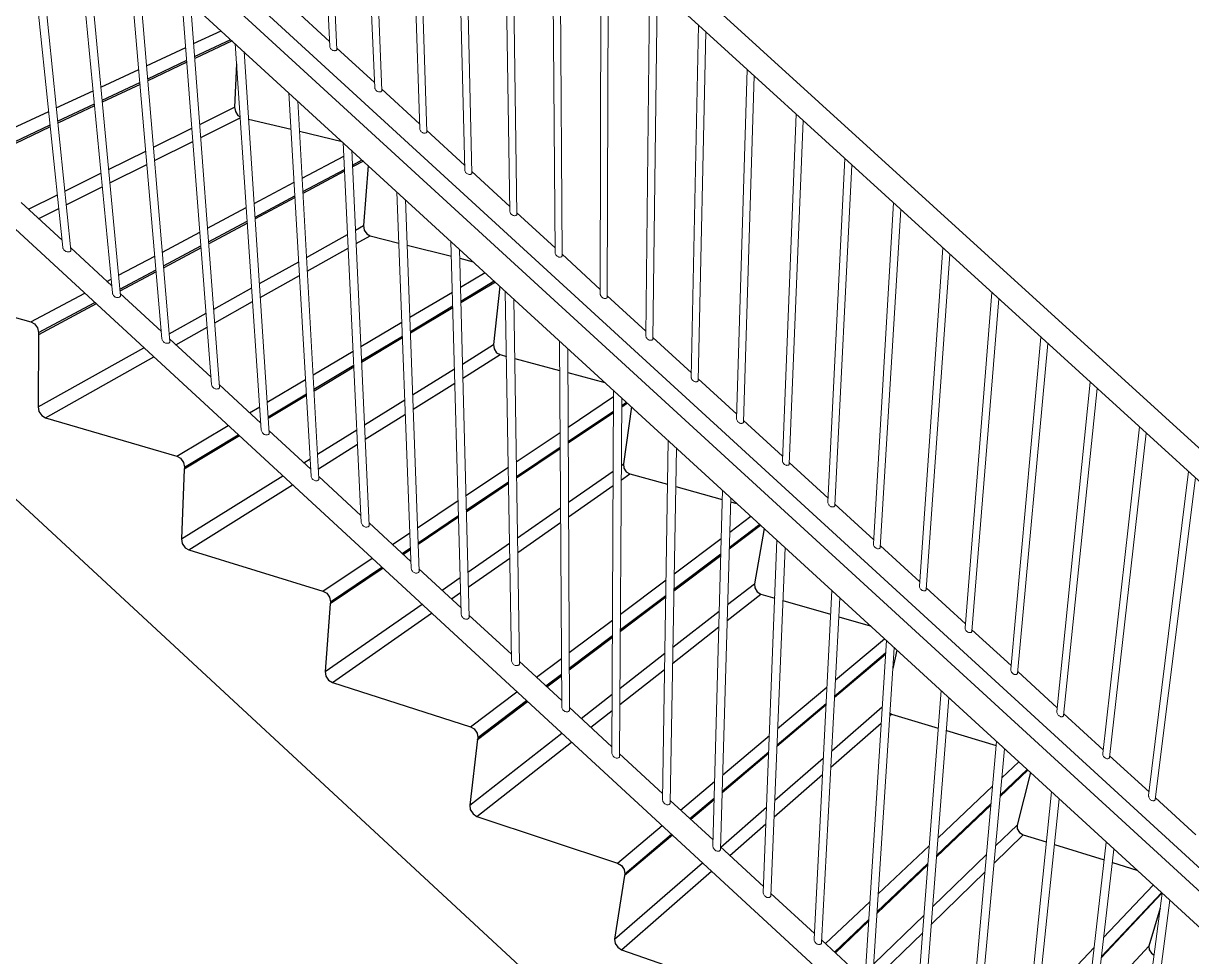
# Model space of a CAD drawing. Header units: millimetres. Extents: x 14140 to 38780, y -11415 to 1223.
# Drawn here: x 17777 to 21378, y -4795 to -1919 of the extents above; entities that cross this region are included whole.
import ezdxf

# ---------------------------------------------------------------- set-up
doc = ezdxf.new("R2010")
doc.units = ezdxf.units.MM
doc.header["$MEASUREMENT"] = 0
doc.layers.add('NewA-Ee_35_10-M_StairsInternal', color=7, linetype='Continuous')
doc.layers.add('NewA-Ss_25_15_60_05-M_BalustradeAndGuardingSystems', color=7, linetype='Continuous')

# ---------------------------------------------------------------- blocks, each defined once
blk = doc.blocks.new('Section Elem_2_1', base_point=(19526.4, -6082.6))
at = {"layer": 'NewA-Ee_35_10-M_StairsInternal', "linetype": 'Continuous'}
for p, q in [((18301.6, -1981), (18386.8, -1941.1)), ((18304.6, -2020.9), (18416.3, -1968.1)), ((18420.7, -1972.1), (18305.1, -2026.8)), ((18156.5, -2049), (18277, -1992.5)), ((18160, -2089.3), (18280.1, -2032.5)), ((18280.5, -2038.4), (18160.5, -2095.3)), ((18434, -2043.4), (18427.6, -2177)), ((18015.5, -2115), (18132.3, -2060.3)), ((18019.3, -2155.8), (18135.8, -2100.7)), ((18136.3, -2106.7), (18019.9, -2161.8)), ((17878.2, -2179.3), (17991.6, -2126.2)), ((17744.7, -2241.9), (17854.8, -2190.3)), ((17882.4, -2220.4), (17995.5, -2167)), ((17996.1, -2173.1), (17883.1, -2226.6)), ((18320.4, -2230.1), (18427.6, -2177)), ((18427.6, -2177), (18430.3, -2190.5)), ((18430.3, -2190.5), (18437.9, -2202.1)), ((17749.3, -2283.4), (17859.1, -2231.5)), ((18323.5, -2270.7), (18445.2, -2209.9)), ((18437.9, -2202.1), (18445, -2206.5)), ((18470.8, -2213.8), (18601.8, -2245)), ((17859.7, -2237.6), (17750, -2289.6)), ((18177.8, -2300.6), (18296.2, -2242.1)), ((18627.7, -2251.2), (18759.3, -2282.6)), ((18181.3, -2341.6), (18299.3, -2282.7)), ((18039.3, -2369.2), (18154.1, -2312.4)), ((18635.8, -2395.5), (18764.3, -2327.5)), ((18789.3, -2314.3), (18792.2, -2312.8)), ((18791.2, -2355.2), (18821.1, -2339.3)), ((18043.2, -2410.6), (18157.6, -2353.5)), ((18638.1, -2436.9), (18766.3, -2368.5)), ((18766.6, -2374.2), (18638.5, -2442.7)), ((18825.1, -2342.9), (18791.5, -2360.9)), ((18839.8, -2356.4), (18825.4, -2542.1)), ((17904.6, -2435.9), (18015.9, -2380.8)), ((18488, -2473.7), (18611.3, -2408.5)), ((17792.8, -2491.2), (17881.5, -2447.3)), ((17908.9, -2477.7), (18019.8, -2422.2)), ((18490.7, -2515.6), (18613.7, -2450)), ((18614, -2455.7), (18491.1, -2521.4)), ((17824.1, -2520), (17885.9, -2489.1)), ((18344.5, -2549.7), (18463.9, -2486.5)), ((18347.7, -2591.9), (18466.7, -2528.4)), ((18467.1, -2534.2), (18348.1, -2597.8)), ((18800.5, -2555.9), (18825.4, -2542.1)), ((18825.4, -2542.1), (18827.3, -2555.5)), ((18827.3, -2555.5), (18835, -2567.3)), ((18205.2, -2623.4), (18320.8, -2562.2)), ((18649.5, -2639.9), (18775.9, -2569.6)), ((18802.4, -2597.5), (18845.7, -2573.3)), ((18835, -2567.3), (18845.7, -2573.3)), ((18845.7, -2573.3), (18934.3, -2595.6)), ((18208.8, -2666), (18324.1, -2604.5)), ((18324.5, -2610.4), (18209.3, -2672)), ((18651.9, -2681.9), (18777.9, -2611.2)), ((18959.9, -2602), (19095.9, -2636.2)), ((18069.8, -2695), (18181.9, -2635.7)), ((18504.2, -2720.6), (18625.4, -2653.2)), ((19121.6, -2642.7), (19163.5, -2653.2)), ((18073.9, -2738), (18185.6, -2678.4)), ((18186.1, -2684.3), (18074.4, -2744)), ((18507, -2763.1), (18627.9, -2695.3)), ((19123.9, -2731.7), (19199.8, -2686.5)), ((17406.4, -2728.5), (17799.4, -2838)), ((18034.3, -2713.8), (18047, -2707.1)), ((18363.3, -2799), (18480.6, -2733.8)), ((19125, -2774.4), (19228.2, -2712.5)), ((19231.8, -2715.8), (19125.2, -2779.9)), ((19245.7, -2728.5), (19226, -2908.8)), ((17799.4, -2838), (17965.7, -2750.1)), ((18968, -2824.6), (19099, -2746.6)), ((17823.2, -2871.8), (17997.1, -2779)), ((18001.4, -2783), (17823.2, -2878.2)), ((18366.5, -2841.8), (18483.4, -2776.3)), ((18969.6, -2867.8), (19100.1, -2789.3)), ((19100.3, -2794.9), (18969.8, -2873.3)), ((20722.2, -6133.5), (17168.2, -2843.6)), ((17799.4, -2838), (17811, -2844.4)), ((17811, -2844.4), (17820, -2857.1)), ((18226.5, -2875), (18340, -2811.9)), ((18817.1, -2914.5), (18943.6, -2839.2)), ((17820, -2857.1), (17823.2, -2871.8)), ((17823.2, -2878.2), (17821.9, -3100)), ((17823.2, -2871.8), (17823.2, -2878.2)), ((18246.4, -2909.2), (18343.3, -2854.8)), ((18819.1, -2958.1), (18945.2, -2882.4)), ((18945.4, -2888), (18819.4, -2963.8)), ((19130.1, -2968.5), (19226, -2908.8)), ((19226, -2908.8), (19227.6, -2922)), ((17821.9, -3100), (18148.3, -2918.5)), ((17845.2, -3134), (18179.1, -2946.9)), ((18669.9, -3002.2), (18793.1, -2928.8)), ((19131.2, -3011.8), (19246, -2939.7)), ((19227.6, -2922), (19235.1, -2933.6)), ((19235.1, -2933.6), (19246, -2939.7)), ((19246, -2939.7), (19265.8, -2945)), ((19291.2, -2951.7), (19429.6, -2988.3)), ((18672.4, -3046.3), (18795.2, -2972.5)), ((18795.5, -2978.1), (18672.7, -3051.9)), ((18976.7, -3064), (19105.5, -2983.8)), ((18528.3, -3086.5), (18646.4, -3016.2)), ((19455.2, -2995), (19569.2, -3025.1)), ((18531.3, -3131), (18649, -3060.3)), ((18978.3, -3107.8), (19106.7, -3027.2)), ((18649.3, -3066), (18531.6, -3136.7)), ((18828.3, -3156.4), (18952.6, -3079)), ((19456, -3162.7), (19595.9, -3069)), ((19621.4, -3096), (19635.9, -3086.3)), ((19639.2, -3089.3), (19621.4, -3101.3)), ((17821.9, -3100), (17824.8, -3114.4)), ((17824.8, -3114.4), (17833.6, -3127.2)), ((17833.6, -3127.2), (17845.2, -3134)), ((18474, -3118.9), (18505.3, -3100.3)), ((18830.3, -3200.6), (18954.3, -3122.8)), ((19456.2, -3207.5), (19595.7, -3113.4)), ((19595.7, -3118.6), (19456.2, -3212.8)), ((19651.7, -3100.7), (19626.6, -3276.4)), ((17845.2, -3134), (18249.6, -3252.6)), ((18249.6, -3252.6), (18408.2, -3158.1)), ((18504.5, -3147.1), (18508.3, -3144.8)), ((18508.7, -3150.5), (18508.5, -3150.7)), ((18442.9, -3190.1), (18272.8, -3292.4)), ((18273.1, -3286.1), (18439, -3186.5)), ((18683.7, -3246.5), (18804.8, -3171.1)), ((19296.1, -3269.7), (19430.9, -3179.5)), ((18686.2, -3291.1), (18806.9, -3215.4)), ((19296.8, -3314.9), (19431.1, -3224.3)), ((19431.2, -3229.6), (19296.8, -3320.3)), ((18249.6, -3252.6), (18261.3, -3259.2)), ((18261.3, -3259.2), (18270.2, -3271.8)), ((18270.2, -3271.8), (18273.1, -3286.1)), ((18641.2, -3273), (18660.6, -3260.9)), ((19620.3, -3280.8), (19626.6, -3276.4)), ((19626.6, -3276.4), (19627.9, -3289.3)), ((18272.8, -3292.4), (18264.1, -3507.8)), ((18273.1, -3286.1), (18272.8, -3292.4)), ((19140.6, -3373.7), (19271.6, -3286)), ((19457.1, -3394.4), (19594.9, -3298.5)), ((19620, -3325.6), (19646.3, -3307.1)), ((19627.9, -3289.3), (19635.3, -3300.9)), ((19635.3, -3300.9), (19646.3, -3307.1)), ((19646.3, -3307.1), (19762.3, -3339.2)), ((18264.1, -3507.8), (18576.5, -3313.2)), ((18287.1, -3541.6), (18606.6, -3341)), ((19141.8, -3419.4), (19272.3, -3331.4)), ((19272.4, -3336.8), (19141.9, -3424.8)), ((19457.3, -3439.8), (19594.7, -3343.4)), ((19787.7, -3346.2), (19931.1, -3385.9)), ((18991.5, -3473.4), (19116.7, -3389.6)), ((19299.7, -3504), (19432.3, -3411.6)), ((19956.7, -3393), (19976.3, -3398.4)), ((18993.2, -3519.6), (19118, -3435.5)), ((19118.1, -3440.9), (18993.4, -3525.1)), ((19300.4, -3549.8), (19432.6, -3457)), ((19954, -3486.8), (20019.3, -3437.8)), ((18914.5, -3524.9), (18968.2, -3489)), ((19952.5, -3538.6), (20049.3, -3465.3)), ((19952.6, -3533.6), (20046.4, -3462.6)), ((20060.6, -3475.6), (20030.1, -3645.8)), ((18264.1, -3507.8), (18266.7, -3521.9)), ((18266.7, -3521.9), (18275.4, -3534.6)), ((19146.7, -3610.4), (19275.6, -3520.7)), ((19783, -3615), (19927.9, -3506.3)), ((18275.4, -3534.6), (18287.1, -3541.6)), ((18287.1, -3541.6), (18700, -3668.4)), ((18944.4, -3552.5), (18969.9, -3535.3)), ((18970.1, -3540.8), (18948, -3555.7)), ((19782.1, -3667.5), (19926.5, -3558.2)), ((19782.2, -3662.4), (19926.6, -3553.2)), ((18700, -3668.4), (18851.6, -3566.9)), ((18885.3, -3598), (18722.7, -3707.7)), ((18723.2, -3701.6), (18881.8, -3594.7)), ((19147.9, -3656.7), (19276.4, -3566.6)), ((19067.3, -3665.7), (19123.3, -3626.8)), ((19617.4, -3739.2), (19757.6, -3634)), ((18700, -3668.4), (18711.9, -3675.1)), ((19096.6, -3692.7), (19124.5, -3673.1)), ((19947.5, -3709.9), (20030.1, -3645.8)), ((20030.1, -3645.8), (20031.1, -3658.7)), ((20031.1, -3658.7), (20038.4, -3670.6)), ((20038.4, -3670.6), (20049.5, -3677.8)), ((18722.7, -3707.7), (18706.7, -3916.7)), ((18706.7, -3916.7), (19005.5, -3708.8)), ((18711.9, -3675.1), (18720.7, -3687.6)), ((18720.7, -3687.6), (18723.2, -3701.6)), ((18723.2, -3701.6), (18722.7, -3707.7)), ((19617.1, -3787.1), (19756.9, -3681.5)), ((19617.1, -3792.3), (19756.8, -3686.6)), ((19946.1, -3758.8), (20049.5, -3677.8)), ((20049.5, -3677.8), (20092.7, -3690.2)), ((20117.9, -3697.5), (20265, -3740)), ((18729.3, -3950.3), (19034.9, -3736)), ((19779, -3840.8), (19921.8, -3729.9)), ((19459.2, -3857.9), (19592.8, -3757.7)), ((19778.2, -3890.3), (19920.4, -3778.8)), ((20290.4, -3747.3), (20387.4, -3775.3)), ((19459.4, -3906.3), (19592.6, -3805.7)), ((19459.5, -3911.5), (19592.5, -3810.8)), ((20280.1, -3942.1), (20431, -3815.2)), ((20469.5, -3850.5), (20457.3, -3906.9)), ((19358.1, -3933.7), (19435.3, -3875.9)), ((19616, -3967.6), (19754.1, -3860.2)), ((20434.3, -3863.8), (20277.2, -3996.8)), ((20277.5, -3992), (20434.6, -3859.1)), ((18706.7, -3916.7), (18708.9, -3930.5)), ((19387.4, -3960.7), (19435.6, -3924.3)), ((19615.7, -4017.5), (19753.3, -3909.7)), ((18708.9, -3930.5), (18717.4, -3943.1)), ((18717.4, -3943.1), (18729.3, -3950.3)), ((18729.3, -3950.3), (19154.5, -4086.5)), ((19390.6, -3963.6), (19435.6, -3929.5)), ((19154.5, -4086.5), (19298.2, -3978.7)), ((19496, -4060.8), (19591.7, -3986.4)), ((20101.8, -4091.9), (20253.6, -3964.3)), ((19176.6, -4125.4), (19330.9, -4008.8)), ((19177.4, -4119.5), (19327.7, -4005.9)), ((20250.8, -4019.2), (20099.6, -4147.3)), ((20099.8, -4142.5), (20251.1, -4014.4)), ((20268.6, -4160.4), (20424, -4025.6)), ((19525.6, -4088.1), (19591.5, -4036.4)), ((20447.8, -4051.9), (20452.6, -4047.8)), ((20448.3, -4044.6), (20452.6, -4047.8)), ((20452.6, -4047.8), (20596.6, -4091)), ((19154.5, -4086.5), (19166.6, -4093.4)), ((19166.6, -4093.4), (19175.2, -4105.8)), ((20265.9, -4210.8), (20420.9, -4075.5)), ((20621.8, -4098.5), (20775.6, -4144.6)), ((19152.5, -4327.8), (19437, -4106.7)), ((19176.2, -4125.3), (19152.5, -4327.8)), ((19174.9, -4362.7), (19466.8, -4134.1)), ((19175.2, -4105.8), (19177.4, -4119.5)), ((19176.6, -4125.4), (19176.2, -4125.3)), ((19177.4, -4119.5), (19176.6, -4125.4)), ((19932.3, -4234.4), (20076.2, -4113.4)), ((20074, -4168.9), (19930.7, -4290.4)), ((19930.8, -4285.5), (20074.2, -4164.1)), ((20092.8, -4312.8), (20242.5, -4183.1)), ((20792.6, -4243.6), (20844.7, -4194.5)), ((20090.8, -4363.8), (20239.9, -4233.6)), ((20872.8, -4220.3), (20787.4, -4301.3)), ((20787.8, -4296.9), (20870.7, -4218.3)), ((20881.1, -4227.9), (20839.7, -4389.4)), ((19802.6, -4343.4), (19907.5, -4255.2)), ((20596.2, -4428.5), (20764.4, -4270.1)), ((19831.2, -4369.8), (19906.1, -4306.4)), ((19905.9, -4311.3), (19834, -4372.3)), ((19152.5, -4327.8), (19154.4, -4341.5)), ((19154.4, -4341.5), (19162.7, -4354.5)), ((19162.7, -4354.5), (19174.9, -4362.7)), ((19926.2, -4457.3), (20067.6, -4334.7)), ((20759.3, -4327.9), (20591.7, -4487)), ((20592, -4482.5), (20759.7, -4323.5)), ((19174.9, -4362.7), (19607.8, -4507.1)), ((19607.8, -4507.1), (19745.6, -4391.2)), ((19954.2, -4483.1), (20065.6, -4385.8)), ((20773.6, -4453.4), (20839.7, -4389.4)), ((20839.7, -4389.4), (20840.1, -4401.6)), ((19777.2, -4420.3), (19629.5, -4545.5)), ((19630.4, -4539.8), (19774.5, -4417.8)), ((20768.8, -4507.1), (20858.7, -4419.5)), ((20840.1, -4401.6), (20847.2, -4412.9)), ((20847.2, -4412.9), (20858.7, -4419.5)), ((20858.7, -4419.5), (20929.8, -4441.6)), ((20412.1, -4601.8), (20569.2, -4453.9)), ((20954.9, -4449.4), (21108.4, -4497.2)), ((20579.7, -4641), (20745.8, -4480.3)), ((19598.5, -4741.6), (19870.1, -4506)), ((19607.8, -4507.1), (19620.1, -4514.1)), ((19620.1, -4514.1), (19628.6, -4526.4)), ((19620.5, -4774.5), (19898.2, -4531.9)), ((19628.6, -4526.4), (19630.4, -4539.8)), ((20564.7, -4512.5), (20408.3, -4660.9)), ((20408.6, -4656.4), (20565.1, -4508)), ((20575.5, -4695.4), (20741, -4534.1)), ((21133.6, -4505), (21208.9, -4528.4)), ((19629.5, -4545.5), (19598.5, -4741.6)), ((19630.4, -4539.8), (19629.5, -4545.5)), ((21099.2, -4798.6), (21286.5, -4599.6)), ((21099.7, -4794.5), (21284.8, -4597.9)), ((21106.6, -4735.9), (21259.4, -4574.7)), ((20249.3, -4755), (20386.1, -4626.3)), ((20277.3, -4780.9), (20382.6, -4681)), ((20398.2, -4816.8), (20553.1, -4666.8)), ((21280.7, -4646.1), (21246, -4762.3)), ((20382.3, -4685.6), (20279.6, -4783)), ((19598.5, -4741.6), (19601.4, -4754.3)), ((20394.6, -4871.7), (20549, -4721.3)), ((19601.4, -4754.3), (19609.3, -4766.2)), ((19609.3, -4766.2), (19620.5, -4774.5)), ((19620.5, -4774.5), (20065.2, -4928.3)), ((20902.9, -4950.8), (21077.3, -4766.8)), ((21082.9, -4938.5), (21246, -4762.3)), ((21246, -4762.3), (21247.1, -4773.9)), ((21247.1, -4773.9), (21253.9, -4784.7)), ((21253.9, -4784.7), (21262.1, -4790.3))]:
    blk.add_line(p, q, dxfattribs=at)
blk = doc.blocks.new('Section Elem_8_1', base_point=(19526.4, -6082.6))
at = {"layer": 'NewA-Ss_25_15_60_05-M_BalustradeAndGuardingSystems', "color": 6, "linetype": 'Continuous', "lineweight": 13}
for p, q in [((18300.6, -405.4), (23285.3, -4943.8)), ((18269.8, -477.6), (23240.9, -5005.8)), ((17203.3, -747), (22734.3, -5815.2)), ((22685.3, -5882), (17163.7, -819.8)), ((18663.9, -836.6), (18721.1, -1990.2)), ((18687.9, -858.5), (18742.9, -1998.8)), ((18812.3, -971.8), (18859.7, -2117.1)), ((18836.1, -993.5), (18881.4, -2125.7)), ((18960.9, -1107.1), (18998.4, -2244.1)), ((18984.4, -1128.6), (19020.1, -2252.6)), ((19109.6, -1242.6), (19137.3, -2369.6)), ((19133, -1264), (19158.9, -2380.6)), ((17769.9, -1375.5), (17898.4, -2608.9)), ((17798.4, -1401.6), (17923.3, -2618)), ((19258.6, -1378.3), (19276.4, -2497)), ((19281.8, -1399.5), (19297.9, -2507.9)), ((17934.5, -1526.4), (18051, -2749.6)), ((19407.7, -1514.2), (19415.6, -2624.5)), ((19430.8, -1535.2), (19437.1, -2635.3)), ((17962.7, -1552.3), (18075.8, -2758.5)), ((19557.1, -1650.2), (19555, -2752.2)), ((18099.3, -1677.6), (18203.9, -2890.5)), ((19580, -1671.1), (19576.5, -2762.9)), ((18127.3, -1703.2), (18228.5, -2899.3)), ((19707.7, -1787.4), (19695.6, -2880.9)), ((18264.4, -1828.9), (18356.9, -3031.6)), ((18446, -1814.2), (22861.7, -5859)), ((19730.4, -1808.1), (19717, -2891.6)), ((18292.1, -1854.3), (18381.5, -3040.3)), ((18604.3, -1868), (18720.3, -1974.1)), ((19857.4, -1923.8), (19835.4, -3008.9)), ((19880, -1944.4), (19856.7, -3019.5)), ((18429.8, -1980.5), (18510.2, -3172.8)), ((18457.1, -2005.6), (18534.6, -3181.4)), ((18721.1, -1990.2), (18721.4, -1992)), ((18721.4, -1992), (18722.1, -1993.8)), ((18722.1, -1993.8), (18723.1, -1995.6)), ((18723.1, -1995.6), (18724.3, -1997.3)), ((18724.3, -1997.3), (18725.8, -1998.8)), ((18725.8, -1998.8), (18727.4, -2000.1)), ((18729.2, -2001.2), (18727.4, -2000.1)), ((18731.1, -2002.1), (18729.2, -2001.2)), ((18733, -2002.6), (18731.1, -2002.1)), ((18734.9, -2002.8), (18733, -2002.6)), ((18736.2, -2002.7), (18734.9, -2002.8)), ((18736.2, -2002.7), (18736.6, -2002.8)), ((18738.3, -2002.7), (18736.6, -2002.8)), ((18739.7, -2002.4), (18738.3, -2002.7)), ((18740.9, -2001.8), (18739.7, -2002.4)), ((18740.9, -2001.8), (18741.9, -2001.3)), ((18742.6, -2000.6), (18741.9, -2001.3)), ((18742.9, -1999.7), (18742.6, -2000.6)), ((18742.7, -1994.7), (18859, -2101.1)), ((18742.9, -1999.4), (18742.9, -1998.8)), ((18742.9, -1999.4), (18742.9, -1999.7)), ((20007.3, -2060.3), (19975.3, -3137)), ((20029.8, -2080.8), (19996.5, -3147.6)), ((18859.7, -2117.1), (18860, -2118.9)), ((18860, -2118.9), (18860.7, -2120.7)), ((18860.7, -2120.7), (18861.7, -2122.5)), ((18861.7, -2122.5), (18862.9, -2124.2)), ((18862.9, -2124.2), (18864.4, -2125.7)), ((18881.2, -2121.5), (18997.9, -2228.3)), ((18595.3, -2132.3), (18663.7, -3314.3)), ((18622.4, -2157.1), (18687.9, -3322.7)), ((18864.4, -2125.7), (18866.1, -2127.1)), ((18867.9, -2128.2), (18866.1, -2127.1)), ((18869.7, -2129), (18867.9, -2128.2)), ((18871.6, -2129.5), (18869.7, -2129)), ((18873.5, -2129.7), (18871.6, -2129.5)), ((18874.8, -2129.6), (18873.5, -2129.7)), ((18874.8, -2129.6), (18875.2, -2129.7)), ((18876.9, -2129.6), (18875.2, -2129.7)), ((18878.3, -2129.3), (18876.9, -2129.6)), ((18879.5, -2128.7), (18878.3, -2129.3)), ((18879.5, -2128.7), (18880.4, -2128.2)), ((18881.1, -2127.5), (18880.4, -2128.2)), ((18881.4, -2126.5), (18881.1, -2127.5)), ((18881.4, -2126.3), (18881.4, -2125.7)), ((18881.4, -2126.3), (18881.4, -2126.5)), ((20158.5, -2198), (20116.4, -3266.2)), ((20180.8, -2218.3), (20137.5, -3276.7)), ((18998.4, -2244.1), (18998.8, -2246)), ((18998.8, -2246), (18999.5, -2247.8)), ((18999.5, -2247.8), (19000.5, -2249.6)), ((19000.5, -2249.6), (19001.7, -2251.3)), ((19001.7, -2251.3), (19003.2, -2252.8)), ((19003.2, -2252.8), (19004.9, -2254.2)), ((19006.6, -2255.2), (19004.9, -2254.2)), ((19008.5, -2256.1), (19006.6, -2255.2)), ((19010.4, -2256.6), (19008.5, -2256.1)), ((19012.2, -2256.8), (19010.4, -2256.6)), ((19013.6, -2256.7), (19012.2, -2256.8)), ((19013.6, -2256.7), (19014, -2256.8)), ((19015.6, -2256.7), (19014, -2256.8)), ((19017, -2256.3), (19015.6, -2256.7)), ((19018.2, -2255.7), (19017, -2256.3)), ((19018.2, -2255.7), (19019.2, -2255.2)), ((19019.8, -2254.5), (19019.2, -2255.2)), ((19020.1, -2253.5), (19019.8, -2254.5)), ((19019.9, -2248.5), (19136.9, -2355.6)), ((19020.1, -2253.2), (19020.1, -2252.6)), ((19020.1, -2253.2), (19020.1, -2253.5)), ((17447, -2271.8), (21548.4, -6053.4)), ((18762.3, -2285.4), (18818.4, -3456.9)), ((18789.1, -2309.9), (18842.6, -3465.2)), ((20308.8, -2335), (20256.7, -3394.6)), ((19137.3, -2369.6), (19137.3, -2370)), ((19137.3, -2370), (19137.3, -2371.3)), ((19137.3, -2371.3), (19137.7, -2373.2)), ((19137.7, -2373.2), (19138.4, -2375)), ((19138.4, -2375), (19139.4, -2376.8)), ((19158.8, -2375.6), (19276.2, -2483.1)), ((20330.9, -2355.1), (20277.7, -3405.1)), ((19139.4, -2376.8), (19140.7, -2378.5)), ((19140.7, -2378.5), (19142.1, -2380.1)), ((19142.1, -2380.1), (19143.8, -2381.4)), ((19145.6, -2382.5), (19143.8, -2381.4)), ((19147.5, -2383.3), (19145.6, -2382.5)), ((19149.3, -2383.8), (19147.5, -2383.3)), ((19151.2, -2384), (19149.3, -2383.8)), ((19152.5, -2383.9), (19151.2, -2384)), ((19152.5, -2383.9), (19152.9, -2384)), ((19154.5, -2383.9), (19152.9, -2384)), ((19156, -2383.5), (19154.5, -2383.9)), ((19157.1, -2382.9), (19156, -2383.5)), ((19157.1, -2382.9), (19158, -2382.4)), ((19158.6, -2381.6), (19158, -2382.4)), ((19158.9, -2380.6), (19158.6, -2381.6)), ((18928.4, -2437.6), (18972.3, -3598.8)), ((17770.1, -2470.2), (17896, -2586.3)), ((18954.9, -2461.9), (18996.3, -3606.9)), ((20459.3, -2472.1), (20397.1, -3523.2)), ((19276.4, -2497), (19276.4, -2497.4)), ((19276.4, -2498.7), (19276.4, -2497.4)), ((19276.8, -2500.6), (19276.4, -2498.7)), ((19277.5, -2502.4), (19276.8, -2500.6)), ((19278.5, -2504.2), (19277.5, -2502.4)), ((19279.8, -2505.9), (19278.5, -2504.2)), ((19281.3, -2507.5), (19279.8, -2505.9)), ((19282.9, -2508.8), (19281.3, -2507.5)), ((19284.7, -2509.9), (19282.9, -2508.8)), ((19286.6, -2510.7), (19284.7, -2509.9)), ((19288.5, -2511.2), (19286.6, -2510.7)), ((19290.3, -2511.4), (19288.5, -2511.2)), ((19291.6, -2511.3), (19290.3, -2511.4)), ((19292, -2511.3), (19291.6, -2511.3)), ((19293.6, -2511.2), (19292, -2511.3)), ((19295, -2510.9), (19293.6, -2511.2)), ((19296.2, -2510.2), (19295, -2510.9)), ((19297.1, -2509.7), (19296.2, -2510.2)), ((19297.7, -2508.9), (19297.1, -2509.7)), ((19297.9, -2507.9), (19297.7, -2508.9)), ((19297.9, -2503), (19415.5, -2610.7)), ((20481.3, -2492.1), (20418.1, -3533.6)), ((19094.6, -2590.1), (19126.3, -3738.8)), ((17898.4, -2608.9), (17898.7, -2611)), ((17898.7, -2611), (17899.4, -2613)), ((17899.4, -2613), (17900.5, -2615)), ((17900.5, -2615), (17901.8, -2616.9)), ((17901.8, -2616.9), (17903.4, -2618.6)), ((17903.4, -2618.6), (17905.3, -2620.1)), ((17907.2, -2621.3), (17905.3, -2620.1)), ((17909.3, -2622.2), (17907.2, -2621.3)), ((17911.5, -2622.7), (17909.3, -2622.2)), ((17913.6, -2622.9), (17911.5, -2622.7)), ((17915.1, -2622.8), (17913.6, -2622.9)), ((17915.1, -2622.8), (17915.6, -2622.9)), ((17917.5, -2622.8), (17915.6, -2622.9)), ((17919.2, -2622.3), (17917.5, -2622.8)), ((17920.6, -2621.6), (17919.2, -2622.3)), ((17920.6, -2621.6), (17921.8, -2621)), ((17922.7, -2620.1), (17921.8, -2621)), ((17922.5, -2610.7), (18048.9, -2727.2)), ((17923.1, -2619), (17922.7, -2620.1)), ((17923.2, -2618.7), (17923.1, -2619)), ((17923.2, -2618.7), (17923.3, -2618)), ((19120.9, -2614.1), (19150.4, -3750)), ((19415.6, -2624.5), (19415.6, -2624.9)), ((19415.7, -2626.2), (19415.6, -2624.9)), ((19416.1, -2628.1), (19415.7, -2626.2)), ((19416.8, -2629.9), (19416.1, -2628.1)), ((20611.1, -2610.3), (20538.7, -3652.9)), ((19417.8, -2631.8), (19416.8, -2629.9)), ((19419.1, -2633.5), (19417.8, -2631.8)), ((19420.6, -2635), (19419.1, -2633.5)), ((19422.2, -2636.3), (19420.6, -2635)), ((19424, -2637.4), (19422.2, -2636.3)), ((19425.9, -2638.2), (19424, -2637.4)), ((19427.7, -2638.7), (19425.9, -2638.2)), ((19429.6, -2638.9), (19427.7, -2638.7)), ((19430.9, -2638.8), (19429.6, -2638.9)), ((19431.3, -2638.9), (19430.9, -2638.8)), ((19432.9, -2638.8), (19431.3, -2638.9)), ((19434.3, -2638.4), (19432.9, -2638.8)), ((19435.4, -2637.7), (19434.3, -2638.4)), ((19436.3, -2637.1), (19435.4, -2637.7)), ((19436.9, -2636.3), (19436.3, -2637.1)), ((19437.1, -2635.3), (19436.9, -2636.3)), ((19437.1, -2630.4), (19555.1, -2738.5)), ((20632.9, -2630.2), (20559.6, -3663.2)), ((18051, -2749.6), (18051.4, -2751.7)), ((18051.4, -2751.7), (18052.1, -2753.7)), ((18052.1, -2753.7), (18053.1, -2755.7)), ((18053.1, -2755.7), (18054.5, -2757.6)), ((18054.5, -2757.6), (18056.1, -2759.3)), ((18056.1, -2759.3), (18057.9, -2760.8)), ((18059.9, -2762), (18057.9, -2760.8)), ((18062, -2762.9), (18059.9, -2762)), ((18064.2, -2763.5), (18062, -2762.9)), ((18066.2, -2763.7), (18064.2, -2763.5)), ((18067.8, -2763.5), (18066.2, -2763.7)), ((18067.8, -2763.5), (18068.3, -2763.6)), ((18070.1, -2763.4), (18068.3, -2763.6)), ((18071.8, -2763), (18070.1, -2763.4)), ((18073.2, -2762.2), (18071.8, -2763)), ((18073.2, -2762.2), (18074.4, -2761.6)), ((18075.2, -2760.7), (18074.4, -2761.6)), ((18075.1, -2751.3), (18202, -2868.2)), ((18075.7, -2759.6), (18075.2, -2760.7)), ((18075.7, -2759.3), (18075.8, -2758.5)), ((18075.7, -2759.3), (18075.7, -2759.6)), ((19262.3, -2743.8), (19281.7, -3882)), ((19288.3, -2767.6), (19305.7, -3893.2)), ((19555, -2752.2), (19555.1, -2752.5)), ((19555.1, -2753.9), (19555.1, -2752.5)), ((19555.5, -2755.8), (19555.1, -2753.9)), ((19556.2, -2757.6), (19555.5, -2755.8)), ((19557.3, -2759.4), (19556.2, -2757.6)), ((19558.5, -2761.2), (19557.3, -2759.4)), ((19560, -2762.7), (19558.5, -2761.2)), ((19561.7, -2764), (19560, -2762.7)), ((19563.5, -2765.1), (19561.7, -2764)), ((19565.3, -2765.9), (19563.5, -2765.1)), ((19567.2, -2766.4), (19565.3, -2765.9)), ((19569, -2766.6), (19567.2, -2766.4)), ((19570.3, -2766.5), (19569, -2766.6)), ((19570.7, -2766.5), (19570.3, -2766.5)), ((19572.3, -2766.4), (19570.7, -2766.5)), ((19573.7, -2766), (19572.3, -2766.4)), ((19574.8, -2765.3), (19573.7, -2766)), ((19575.7, -2764.8), (19574.8, -2765.3)), ((19576.2, -2764), (19575.7, -2764.8)), ((19576.5, -2762.9), (19576.2, -2764)), ((19576.5, -2758.1), (19695.8, -2867.3)), ((20762, -2747.8), (20679.5, -3781.8)), ((20783.6, -2767.5), (20700.4, -3792)), ((19695.6, -2880.9), (19695.6, -2881.3)), ((18203.9, -2890.5), (18204.2, -2892.6)), ((18204.2, -2892.6), (18205, -2894.6)), ((18205, -2894.6), (18206, -2896.7)), ((18206, -2896.7), (18207.4, -2898.5)), ((18207.4, -2898.5), (18209, -2900.2)), ((18209, -2900.2), (18210.8, -2901.7)), ((18212.8, -2902.9), (18210.8, -2901.7)), ((18214.9, -2903.8), (18212.8, -2902.9)), ((18217, -2904.4), (18214.9, -2903.8)), ((18219.1, -2904.6), (18217, -2904.4)), ((18220.6, -2904.4), (18219.1, -2904.6)), ((18220.6, -2904.4), (18221.1, -2904.5)), ((18223, -2904.3), (18221.1, -2904.5)), ((18224.7, -2903.8), (18223, -2904.3)), ((18226.1, -2903.1), (18224.7, -2903.8)), ((18226.1, -2903.1), (18227.2, -2902.4)), ((18228, -2901.5), (18227.2, -2902.4)), ((18227.9, -2892.1), (18355.2, -3009.5)), ((18228.4, -2900.4), (18228, -2901.5)), ((18228.4, -2900.1), (18228.5, -2899.3)), ((18228.4, -2900.1), (18228.4, -2900.4)), ((19429.1, -2896.7), (19436.2, -4024.4)), ((19695.7, -2882.6), (19695.6, -2881.3)), ((19696.1, -2884.5), (19695.7, -2882.6)), ((19696.9, -2886.4), (19696.1, -2884.5)), ((19697.9, -2888.2), (19696.9, -2886.4)), ((19699.2, -2889.9), (19697.9, -2888.2)), ((19700.6, -2891.5), (19699.2, -2889.9)), ((19702.3, -2892.8), (19700.6, -2891.5)), ((19704.1, -2893.9), (19702.3, -2892.8)), ((19705.9, -2894.7), (19704.1, -2893.9)), ((19707.8, -2895.2), (19705.9, -2894.7)), ((19709.6, -2895.4), (19707.8, -2895.2)), ((19710.9, -2895.3), (19709.6, -2895.4)), ((19711.3, -2895.3), (19710.9, -2895.3)), ((19712.9, -2895.2), (19711.3, -2895.3)), ((19714.3, -2894.7), (19712.9, -2895.2)), ((19715.4, -2894), (19714.3, -2894.7)), ((19716.2, -2893.5), (19715.4, -2894)), ((19716.8, -2892.6), (19716.2, -2893.5)), ((19717, -2891.6), (19716.8, -2892.6)), ((19717, -2886.8), (19835.7, -2995.4)), ((20913.1, -2885.4), (20820.6, -3909.4)), ((20934.6, -2905), (20841.2, -3922.2)), ((19454.8, -2920.3), (19460.1, -4035.5)), ((19835.4, -3008.9), (19835.4, -3009.2)), ((19835.5, -3010.6), (19835.4, -3009.2)), ((19835.9, -3012.5), (19835.5, -3010.6)), ((19836.7, -3014.4), (19835.9, -3012.5)), ((19837.7, -3016.2), (19836.7, -3014.4)), ((19839, -3017.9), (19837.7, -3016.2)), ((19840.4, -3019.5), (19839, -3017.9)), ((19842.1, -3020.8), (19840.4, -3019.5)), ((19843.9, -3021.9), (19842.1, -3020.8)), ((19845.7, -3022.7), (19843.9, -3021.9)), ((19847.6, -3023.2), (19845.7, -3022.7)), ((19849.4, -3023.4), (19847.6, -3023.2)), ((19850.7, -3023.3), (19849.4, -3023.4)), ((19851.1, -3023.3), (19850.7, -3023.3)), ((19852.7, -3023.1), (19851.1, -3023.3)), ((19854, -3022.7), (19852.7, -3023.1)), ((19855.1, -3022), (19854, -3022.7)), ((19855.9, -3021.4), (19855.1, -3022)), ((19856.5, -3020.5), (19855.9, -3021.4)), ((19856.7, -3019.5), (19856.5, -3020.5)), ((19856.8, -3014.7), (19975.7, -3123.6)), ((21065.4, -3024.2), (20962.7, -4039.6)), ((18357.3, -3033.7), (18356.9, -3031.6)), ((18358, -3035.7), (18357.3, -3033.7)), ((18359.1, -3037.8), (18358, -3035.7)), ((18360.5, -3039.6), (18359.1, -3037.8)), ((18362.1, -3041.4), (18360.5, -3039.6)), ((18363.9, -3042.8), (18362.1, -3041.4)), ((18365.9, -3044), (18363.9, -3042.8)), ((18368, -3044.9), (18365.9, -3044)), ((18370.1, -3045.5), (18368, -3044.9)), ((18372.2, -3045.6), (18370.1, -3045.5)), ((18373.7, -3045.5), (18372.2, -3045.6)), ((18374.2, -3045.5), (18373.7, -3045.5)), ((18376, -3045.4), (18374.2, -3045.5)), ((18377.7, -3044.9), (18376, -3045.4)), ((18379.1, -3044.1), (18377.7, -3044.9)), ((18380.2, -3043.4), (18379.1, -3044.1)), ((18381, -3042.5), (18380.2, -3043.4)), ((18380.9, -3033.2), (18508.7, -3150.9)), ((18381.4, -3041.3), (18381, -3042.5)), ((18381.5, -3040.3), (18381.4, -3041)), ((18381.4, -3041), (18381.4, -3041.3)), ((19596, -3049.7), (19590.9, -4167)), ((21086.8, -3043.7), (20983.2, -4052.3)), ((19621.6, -3073.2), (19614.7, -4178)), ((19975.3, -3137), (19975.3, -3137.4)), ((19975.4, -3138.8), (19975.3, -3137.4)), ((19975.9, -3140.7), (19975.4, -3138.8)), ((19976.6, -3142.5), (19975.9, -3140.7)), ((19977.6, -3144.4), (19976.6, -3142.5)), ((19978.9, -3146.1), (19977.6, -3144.4)), ((19980.4, -3147.7), (19978.9, -3146.1)), ((19982.1, -3149), (19980.4, -3147.7)), ((19983.9, -3150.1), (19982.1, -3149)), ((19985.7, -3150.9), (19983.9, -3150.1)), ((19987.6, -3151.4), (19985.7, -3150.9)), ((19989.4, -3151.5), (19987.6, -3151.4)), ((19990.7, -3151.4), (19989.4, -3151.5)), ((19991.1, -3151.4), (19990.7, -3151.4)), ((19992.6, -3151.3), (19991.1, -3151.4)), ((19993.9, -3150.8), (19992.6, -3151.3)), ((19995, -3150.1), (19993.9, -3150.8)), ((19995.8, -3149.5), (19995, -3150.1)), ((19996.3, -3148.6), (19995.8, -3149.5)), ((19996.5, -3147.6), (19996.3, -3148.6)), ((19996.7, -3142.8), (20116.9, -3252.9)), ((21216.9, -3162.1), (21104, -4168.9)), ((18510.6, -3174.9), (18510.2, -3172.8)), ((18511.3, -3177), (18510.6, -3174.9)), ((18512.4, -3179), (18511.3, -3177)), ((18513.8, -3180.9), (18512.4, -3179)), ((18515.4, -3182.6), (18513.8, -3180.9)), ((18517.2, -3184.1), (18515.4, -3182.6)), ((18519.2, -3185.3), (18517.2, -3184.1)), ((18521.3, -3186.2), (18519.2, -3185.3)), ((18523.4, -3186.7), (18521.3, -3186.2)), ((18525.5, -3186.9), (18523.4, -3186.7)), ((18527, -3186.8), (18525.5, -3186.9)), ((18527.5, -3186.8), (18527, -3186.8)), ((18529.3, -3186.6), (18527.5, -3186.8)), ((18530.9, -3186.1), (18529.3, -3186.6)), ((18532.3, -3185.3), (18530.9, -3186.1)), ((18533.4, -3184.6), (18532.3, -3185.3)), ((18534.2, -3183.7), (18533.4, -3184.6)), ((18534.1, -3174.4), (18662.4, -3292.6)), ((18534.5, -3182.5), (18534.2, -3183.7)), ((18534.6, -3182.2), (18534.5, -3182.5)), ((18534.6, -3181.4), (18534.6, -3182.2)), ((19764.5, -3204.1), (19746.9, -4310.7)), ((21238.2, -3181.5), (21124.5, -4181.6)), ((19789.8, -3227.4), (19770.6, -4321.7)), ((20116.4, -3266.2), (20116.4, -3266.6)), ((20116.5, -3268), (20116.4, -3266.6)), ((20117, -3269.9), (20116.5, -3268)), ((20117.7, -3271.8), (20117, -3269.9)), ((20118.8, -3273.6), (20117.7, -3271.8)), ((20120.1, -3275.3), (20118.8, -3273.6)), ((20121.6, -3276.9), (20120.1, -3275.3)), ((20123.2, -3278.2), (20121.6, -3276.9)), ((20137.5, -3276.7), (20137.4, -3277.8)), ((20137.7, -3272), (20257.3, -3381.5)), ((20125, -3279.3), (20123.2, -3278.2)), ((20126.9, -3280.1), (20125, -3279.3)), ((20128.7, -3280.6), (20126.9, -3280.1)), ((20130.5, -3280.8), (20128.7, -3280.6)), ((20131.8, -3280.6), (20130.5, -3280.8)), ((20132.2, -3280.7), (20131.8, -3280.6)), ((20133.7, -3280.5), (20132.2, -3280.7)), ((20135, -3280), (20133.7, -3280.5)), ((20136.1, -3279.3), (20135, -3280)), ((20136.9, -3278.6), (20136.1, -3279.3)), ((20137.4, -3277.8), (20136.9, -3278.6)), ((21368.6, -3300.3), (21245.4, -4298.5)), ((18664.1, -3316.4), (18663.7, -3314.3)), ((18664.8, -3318.5), (18664.1, -3316.4)), ((18665.9, -3320.5), (18664.8, -3318.5)), ((18667.3, -3322.4), (18665.9, -3320.5)), ((18668.9, -3324.1), (18667.3, -3322.4)), ((18670.7, -3325.6), (18668.9, -3324.1)), ((18672.7, -3326.8), (18670.7, -3325.6)), ((18674.8, -3327.7), (18672.7, -3326.8)), ((18676.9, -3328.2), (18674.8, -3327.7)), ((18679, -3328.4), (18676.9, -3328.2)), ((18680.5, -3328.2), (18679, -3328.4)), ((18680.9, -3328.3), (18680.5, -3328.2)), ((18682.8, -3328.1), (18680.9, -3328.3)), ((18684.4, -3327.5), (18682.8, -3328.1)), ((18685.7, -3326.7), (18684.4, -3327.5)), ((18686.8, -3326), (18685.7, -3326.7)), ((18687.5, -3325), (18686.8, -3326)), ((18687.5, -3315.7), (18817.4, -3435.4)), ((18687.9, -3323.8), (18687.5, -3325)), ((18687.9, -3322.7), (18687.9, -3323.5)), ((18687.9, -3323.5), (18687.9, -3323.8)), ((21389.8, -3319.6), (21265.9, -4311.1)), ((19931.9, -3357.7), (19902, -4453.7)), ((19957, -3380.7), (19925.6, -4464.5)), ((20256.7, -3394.6), (20256.7, -3395)), ((20256.8, -3396.4), (20256.7, -3395)), ((20257.3, -3398.3), (20256.8, -3396.4)), ((20258, -3400.2), (20257.3, -3398.3)), ((20259.1, -3402.1), (20258, -3400.2)), ((20260.4, -3403.8), (20259.1, -3402.1)), ((20261.9, -3405.4), (20260.4, -3403.8)), ((20263.5, -3406.7), (20261.9, -3405.4)), ((20265.3, -3407.8), (20263.5, -3406.7)), ((20267.2, -3408.6), (20265.3, -3407.8)), ((20269, -3409.1), (20267.2, -3408.6)), ((20270.8, -3409.2), (20269, -3409.1)), ((20272.1, -3409.1), (20270.8, -3409.2)), ((20272.5, -3409.1), (20272.1, -3409.1)), ((20274, -3408.9), (20272.5, -3409.1)), ((20275.3, -3408.4), (20274, -3408.9)), ((20276.4, -3407.7), (20275.3, -3408.4)), ((20277.1, -3407), (20276.4, -3407.7)), ((20277.6, -3406.2), (20277.1, -3407)), ((20277.7, -3405.1), (20277.6, -3406.2)), ((20278, -3400.4), (20397.9, -3510.2)), ((18818.8, -3459), (18818.4, -3456.9)), ((18819.6, -3461.2), (18818.8, -3459)), ((18820.7, -3463.2), (18819.6, -3461.2)), ((18822.1, -3465.1), (18820.7, -3463.2)), ((18823.7, -3466.8), (18822.1, -3465.1)), ((18825.5, -3468.3), (18823.7, -3466.8)), ((18827.5, -3469.5), (18825.5, -3468.3)), ((18829.6, -3470.4), (18827.5, -3469.5)), ((18831.7, -3470.9), (18829.6, -3470.4)), ((18833.8, -3471), (18831.7, -3470.9)), ((18835.2, -3470.9), (18833.8, -3471)), ((18835.7, -3470.9), (18835.2, -3470.9)), ((18837.5, -3470.7), (18835.7, -3470.9)), ((18839.1, -3470.2), (18837.5, -3470.7)), ((18840.5, -3469.3), (18839.1, -3470.2)), ((18841.5, -3468.6), (18840.5, -3469.3)), ((18842.2, -3467.6), (18841.5, -3468.6)), ((18842.6, -3466.4), (18842.2, -3467.6)), ((18842.3, -3458.3), (18971.5, -3577.4)), ((18842.6, -3465.2), (18842.6, -3466.1)), ((18842.6, -3466.1), (18842.6, -3466.4)), ((20099.6, -3511.4), (20057.4, -4596.9)), ((20397.1, -3523.2), (20397.2, -3523.6)), ((20397.3, -3525), (20397.2, -3523.6)), ((20397.7, -3527), (20397.3, -3525)), ((20398.5, -3528.9), (20397.7, -3527)), ((20399.5, -3530.7), (20398.5, -3528.9)), ((20418.4, -3528.9), (20539.6, -3640)), ((20124.5, -3534.2), (20080.8, -4607.6)), ((20400.8, -3532.5), (20399.5, -3530.7)), ((20402.3, -3534), (20400.8, -3532.5)), ((20404, -3535.4), (20402.3, -3534)), ((20405.8, -3536.4), (20404, -3535.4)), ((20407.6, -3537.2), (20405.8, -3536.4)), ((20409.5, -3537.7), (20407.6, -3537.2)), ((20411.3, -3537.8), (20409.5, -3537.7)), ((20412.5, -3537.7), (20411.3, -3537.8)), ((20412.9, -3537.7), (20412.5, -3537.7)), ((20414.4, -3537.5), (20412.9, -3537.7)), ((20415.7, -3537), (20414.4, -3537.5)), ((20416.8, -3536.3), (20415.7, -3537)), ((20417.5, -3535.6), (20416.8, -3536.3)), ((20418, -3534.7), (20417.5, -3535.6)), ((20418.1, -3533.6), (20418, -3534.7)), ((18972.7, -3600.9), (18972.3, -3598.8)), ((18973.5, -3603), (18972.7, -3600.9)), ((18996.1, -3600.1), (19125.8, -3719.7)), ((18974.6, -3605), (18973.5, -3603)), ((18976, -3607), (18974.6, -3605)), ((18977.6, -3608.7), (18976, -3607)), ((18979.5, -3610.2), (18977.6, -3608.7)), ((18981.4, -3611.4), (18979.5, -3610.2)), ((18983.5, -3612.2), (18981.4, -3611.4)), ((18985.6, -3612.7), (18983.5, -3612.2)), ((18987.7, -3612.9), (18985.6, -3612.7)), ((18989.1, -3612.7), (18987.7, -3612.9)), ((18989.6, -3612.7), (18989.1, -3612.7)), ((18991.4, -3612.5), (18989.6, -3612.7)), ((18993, -3612), (18991.4, -3612.5)), ((18994.3, -3611.1), (18993, -3612)), ((18995.3, -3610.4), (18994.3, -3611.1)), ((18996, -3609.4), (18995.3, -3610.4)), ((18996.4, -3608.1), (18996, -3609.4)), ((18996.3, -3606.9), (18996.4, -3607.8)), ((18996.4, -3607.8), (18996.4, -3608.1)), ((20268.8, -3666.5), (20214, -4741.2)), ((20538.7, -3652.9), (20538.8, -3653.3)), ((20538.9, -3654.7), (20538.8, -3653.3)), ((20539.4, -3656.7), (20538.9, -3654.7)), ((20540.1, -3658.6), (20539.4, -3656.7)), ((20541.2, -3660.4), (20540.1, -3658.6)), ((20542.5, -3662.2), (20541.2, -3660.4)), ((20544, -3663.7), (20542.5, -3662.2)), ((20545.7, -3665.1), (20544, -3663.7)), ((20547.5, -3666.2), (20545.7, -3665.1)), ((20549.3, -3667), (20547.5, -3666.2)), ((20551.1, -3667.4), (20549.3, -3667)), ((20552.9, -3667.6), (20551.1, -3667.4)), ((20554.2, -3667.4), (20552.9, -3667.6)), ((20554.6, -3667.4), (20554.2, -3667.4)), ((20556.1, -3667.2), (20554.6, -3667.4)), ((20557.3, -3666.7), (20556.1, -3667.2)), ((20558.4, -3665.9), (20557.3, -3666.7)), ((20559.1, -3665.2), (20558.4, -3665.9)), ((20559.5, -3664.3), (20559.1, -3665.2)), ((20559.6, -3663.2), (20559.5, -3664.3)), ((20560, -3658.6), (20680.5, -3769)), ((20293.4, -3689.1), (20237.4, -4751.9)), ((19126.3, -3738.8), (19126.4, -3739.2)), ((19126.4, -3740.8), (19126.4, -3739.2)), ((19126.8, -3742.9), (19126.4, -3740.8)), ((19127.6, -3745), (19126.8, -3742.9)), ((19128.7, -3747.1), (19127.6, -3745)), ((19150.1, -3742.1), (19281.4, -3863)), ((19130.1, -3749), (19128.7, -3747.1)), ((19131.7, -3750.7), (19130.1, -3749)), ((19133.6, -3752.2), (19131.7, -3750.7)), ((19135.6, -3753.4), (19133.6, -3752.2)), ((19137.6, -3754.3), (19135.6, -3753.4)), ((19139.7, -3754.8), (19137.6, -3754.3)), ((19141.8, -3754.9), (19139.7, -3754.8)), ((19143.2, -3754.8), (19141.8, -3754.9)), ((19143.7, -3754.8), (19143.2, -3754.8)), ((19145.5, -3754.5), (19143.7, -3754.8)), ((19147.1, -3754), (19145.5, -3754.5)), ((19148.4, -3753.1), (19147.1, -3754)), ((19149.4, -3752.3), (19148.4, -3753.1)), ((19150, -3751.3), (19149.4, -3752.3)), ((19150.4, -3750), (19150, -3751.3)), ((20679.5, -3781.8), (20679.6, -3782.2)), ((20679.7, -3783.6), (20679.6, -3782.2)), ((20680.2, -3785.6), (20679.7, -3783.6)), ((20681, -3787.5), (20680.2, -3785.6)), ((20682, -3789.4), (20681, -3787.5)), ((20683.3, -3791.1), (20682, -3789.4)), ((20684.8, -3792.7), (20683.3, -3791.1)), ((20686.5, -3794), (20684.8, -3792.7)), ((20688.3, -3795.1), (20686.5, -3794)), ((20690.1, -3795.9), (20688.3, -3795.1)), ((20691.9, -3796.4), (20690.1, -3795.9)), ((20693.7, -3796.5), (20691.9, -3796.4)), ((20695, -3796.3), (20693.7, -3796.5)), ((20695.4, -3796.3), (20695, -3796.3)), ((20696.8, -3796.1), (20695.4, -3796.3)), ((20698.1, -3795.6), (20696.8, -3796.1)), ((20699.1, -3794.8), (20698.1, -3795.6)), ((20699.8, -3794.1), (20699.1, -3794.8)), ((20700.3, -3793.2), (20699.8, -3794.1)), ((20700.4, -3792), (20700.3, -3793.2)), ((20700.7, -3787.5), (20821.6, -3898.1)), ((20437, -3820.7), (20369.8, -4884.8)), ((20461.4, -3843.1), (20393, -4895.3)), ((19281.7, -3882), (19281.8, -3882.4)), ((19281.8, -3884), (19281.8, -3882.4)), ((19282.2, -3886.1), (19281.8, -3884)), ((19283, -3888.3), (19282.2, -3886.1)), ((19284.1, -3890.3), (19283, -3888.3)), ((19305.5, -3885.3), (19436.1, -4005.6)), ((19285.5, -3892.3), (19284.1, -3890.3)), ((19287.2, -3894), (19285.5, -3892.3)), ((19289, -3895.5), (19287.2, -3894)), ((19291, -3896.7), (19289, -3895.5)), ((19293.1, -3897.5), (19291, -3896.7)), ((19295.1, -3898), (19293.1, -3897.5)), ((19297.2, -3898.2), (19295.1, -3898)), ((19298.7, -3898), (19297.2, -3898.2)), ((19299.1, -3898), (19298.7, -3898)), ((19300.9, -3897.8), (19299.1, -3898)), ((19302.4, -3897.2), (19300.9, -3897.8)), ((19303.7, -3896.3), (19302.4, -3897.2)), ((19304.7, -3895.5), (19303.7, -3896.3)), ((19305.4, -3894.4), (19304.7, -3895.5)), ((19305.7, -3893.2), (19305.4, -3894.4)), ((20820.5, -3910.9), (20820.6, -3909.4)), ((20820.5, -3910.9), (20820.5, -3911.3)), ((20820.6, -3912.7), (20820.5, -3911.3)), ((20821.1, -3914.7), (20820.6, -3912.7)), ((20821.9, -3916.6), (20821.1, -3914.7)), ((20823, -3918.5), (20821.9, -3916.6)), ((20824.3, -3920.2), (20823, -3918.5)), ((20825.8, -3921.8), (20824.3, -3920.2)), ((20827.5, -3923.1), (20825.8, -3921.8)), ((20829.3, -3924.2), (20827.5, -3923.1)), ((20831.1, -3925), (20829.3, -3924.2)), ((20832.9, -3925.5), (20831.1, -3925)), ((20837.8, -3925.2), (20836.3, -3925.4)), ((20839.1, -3924.7), (20837.8, -3925.2)), ((20840.1, -3923.9), (20839.1, -3924.7)), ((20840.8, -3923.1), (20840.1, -3923.9)), ((20841.2, -3922.2), (20840.8, -3923.1)), ((20841.7, -3916.5), (20963.8, -4028.4)), ((20834.7, -3925.6), (20832.9, -3925.5)), ((20836, -3925.4), (20834.7, -3925.6)), ((20836.3, -3925.4), (20836, -3925.4)), ((20605.4, -3975.1), (20525.7, -5028.5)), ((19436.2, -4024.4), (19436.2, -4024.8)), ((19436.3, -4026.4), (19436.2, -4024.8)), ((19436.8, -4028.6), (19436.3, -4026.4)), ((19437.5, -4030.7), (19436.8, -4028.6)), ((19438.7, -4032.8), (19437.5, -4030.7)), ((19440.1, -4034.7), (19438.7, -4032.8)), ((19460, -4027.6), (19591, -4148.4)), ((20629.6, -3997.3), (20548.9, -5039)), ((19441.7, -4036.4), (19440.1, -4034.7)), ((19443.6, -4037.9), (19441.7, -4036.4)), ((19445.5, -4039.1), (19443.6, -4037.9)), ((19447.6, -4040), (19445.5, -4039.1)), ((19449.7, -4040.5), (19447.6, -4040)), ((19451.7, -4040.6), (19449.7, -4040.5)), ((19453.2, -4040.4), (19451.7, -4040.6)), ((19453.6, -4040.4), (19453.2, -4040.4)), ((19455.4, -4040.1), (19453.6, -4040.4)), ((19456.9, -4039.6), (19455.4, -4040.1)), ((19458.2, -4038.6), (19456.9, -4039.6)), ((19459.1, -4037.8), (19458.2, -4038.6)), ((19459.8, -4036.8), (19459.1, -4037.8)), ((19460.1, -4035.5), (19459.8, -4036.8)), ((20962.6, -4041), (20962.7, -4039.6)), ((20962.6, -4041), (20962.7, -4041.4)), ((20962.8, -4042.9), (20962.7, -4041.4)), ((20963.3, -4044.8), (20962.8, -4042.9)), ((20964.1, -4046.8), (20963.3, -4044.8)), ((20965.2, -4048.7), (20964.1, -4046.8)), ((20966.5, -4050.4), (20965.2, -4048.7)), ((20968, -4052), (20966.5, -4050.4)), ((20969.7, -4053.3), (20968, -4052)), ((20971.5, -4054.4), (20969.7, -4053.3)), ((20973.3, -4055.2), (20971.5, -4054.4)), ((20975.1, -4055.6), (20973.3, -4055.2)), ((20976.9, -4055.8), (20975.1, -4055.6)), ((20978.1, -4055.6), (20976.9, -4055.8)), ((20978.5, -4055.6), (20978.1, -4055.6)), ((20980, -4055.4), (20978.5, -4055.6)), ((20981.2, -4054.8), (20980, -4055.4)), ((20982.2, -4054), (20981.2, -4054.8)), ((20982.9, -4053.2), (20982.2, -4054)), ((20983.2, -4052.3), (20982.9, -4053.2)), ((20983.8, -4046.6), (21105.2, -4157.8)), ((20776.7, -4132.1), (20684.4, -5172.9)), ((19590.9, -4167), (19590.9, -4167.4)), ((19591, -4169), (19590.9, -4167.4)), ((19591.5, -4171.2), (19591, -4169)), ((19592.3, -4173.3), (19591.5, -4171.2)), ((19593.4, -4175.4), (19592.3, -4173.3)), ((19594.8, -4177.3), (19593.4, -4175.4)), ((19596.5, -4179.1), (19594.8, -4177.3)), ((19614.7, -4170.2), (19747.2, -4292.3)), ((20800.7, -4154.2), (20707.3, -5186.5)), ((21103.9, -4170.4), (21104, -4168.9)), ((21103.9, -4170.4), (21104, -4170.8)), ((21104.1, -4172.3), (21104, -4170.8)), ((21104.6, -4174.2), (21104.1, -4172.3)), ((21105.4, -4176.2), (21104.6, -4174.2)), ((21106.5, -4178.1), (21105.4, -4176.2)), ((21125.1, -4176), (21246.8, -4287.4)), ((19598.3, -4180.6), (19596.5, -4179.1)), ((19600.3, -4181.7), (19598.3, -4180.6)), ((19602.3, -4182.6), (19600.3, -4181.7)), ((19604.4, -4183.1), (19602.3, -4182.6)), ((19606.4, -4183.2), (19604.4, -4183.1)), ((19607.9, -4183), (19606.4, -4183.2)), ((19608.3, -4183), (19607.9, -4183)), ((19610.1, -4182.7), (19608.3, -4183)), ((19611.6, -4182.1), (19610.1, -4182.7)), ((19612.9, -4181.2), (19611.6, -4182.1)), ((19613.8, -4180.4), (19612.9, -4181.2)), ((19614.4, -4179.3), (19613.8, -4180.4)), ((19614.7, -4178), (19614.4, -4179.3)), ((21107.8, -4179.8), (21106.5, -4178.1)), ((21109.3, -4181.4), (21107.8, -4179.8)), ((21111, -4182.8), (21109.3, -4181.4)), ((21112.8, -4183.8), (21111, -4182.8)), ((21114.6, -4184.6), (21112.8, -4183.8)), ((21116.4, -4185.1), (21114.6, -4184.6)), ((21118.2, -4185.2), (21116.4, -4185.1)), ((21119.4, -4185), (21118.2, -4185.2)), ((21119.8, -4185), (21119.4, -4185)), ((21121.3, -4184.7), (21119.8, -4185)), ((21122.5, -4184.2), (21121.3, -4184.7)), ((21123.5, -4183.3), (21122.5, -4184.2)), ((21124.1, -4182.6), (21123.5, -4183.3)), ((21124.5, -4181.6), (21124.1, -4182.6)), ((19746.9, -4310.7), (19747, -4311.2)), ((19747, -4312.8), (19747, -4311.2)), ((19747.5, -4315), (19747, -4312.8)), ((19748.3, -4317.1), (19747.5, -4315)), ((19749.5, -4319.2), (19748.3, -4317.1)), ((19750.9, -4321.2), (19749.5, -4319.2)), ((19752.5, -4322.9), (19750.9, -4321.2)), ((19770.7, -4314), (19902.5, -4435.5)), ((20945.6, -4287), (20840.8, -5317)), ((20969.4, -4308.9), (20863.6, -5330.5)), ((21245.4, -4300), (21245.4, -4298.5)), ((21245.4, -4300), (21245.4, -4300.4)), ((21245.6, -4301.8), (21245.4, -4300.4)), ((21246.1, -4303.8), (21245.6, -4301.8)), ((21246.9, -4305.8), (21246.1, -4303.8)), ((21248, -4307.7), (21246.9, -4305.8)), ((21249.3, -4309.4), (21248, -4307.7)), ((21250.9, -4311), (21249.3, -4309.4)), ((21252.5, -4312.3), (21250.9, -4311)), ((21254.3, -4313.4), (21252.5, -4312.3)), ((21256.1, -4314.2), (21254.3, -4313.4)), ((21257.9, -4314.6), (21256.1, -4314.2)), ((21259.7, -4314.7), (21257.9, -4314.6)), ((21260.9, -4314.5), (21259.7, -4314.7)), ((21261.3, -4314.6), (21260.9, -4314.5)), ((21262.7, -4314.3), (21261.3, -4314.6)), ((21263.9, -4313.7), (21262.7, -4314.3)), ((21264.9, -4312.9), (21263.9, -4313.7)), ((21265.5, -4312.1), (21264.9, -4312.9)), ((21265.9, -4311.1), (21265.5, -4312.1)), ((21266.6, -4305.6), (21390.7, -4419.2)), ((19754.4, -4324.4), (19752.5, -4322.9)), ((19756.3, -4325.6), (19754.4, -4324.4)), ((19758.4, -4326.4), (19756.3, -4325.6)), ((19760.5, -4326.9), (19758.4, -4326.4)), ((19762.5, -4327), (19760.5, -4326.9)), ((19763.9, -4326.8), (19762.5, -4327)), ((19764.4, -4326.8), (19763.9, -4326.8)), ((19766.1, -4326.5), (19764.4, -4326.8)), ((19767.6, -4325.9), (19766.1, -4326.5)), ((19768.8, -4325), (19767.6, -4325.9)), ((19769.8, -4324.1), (19768.8, -4325)), ((19770.3, -4323), (19769.8, -4324.1)), ((19770.6, -4321.7), (19770.3, -4323)), ((19902, -4453.7), (19902.1, -4454.1)), ((19902.2, -4455.8), (19902.1, -4454.1)), ((19902.6, -4458), (19902.2, -4455.8)), ((19903.5, -4460.1), (19902.6, -4458)), ((19904.6, -4462.2), (19903.5, -4460.1)), ((19906, -4464.2), (19904.6, -4462.2)), ((19907.7, -4465.9), (19906, -4464.2)), ((19925.6, -4464.5), (19925.4, -4465.9)), ((19925.8, -4456.9), (20058.1, -4578.8)), ((21114.7, -4442), (20997.3, -5461.3)), ((21138.4, -4463.8), (21020.1, -5474.8)), ((19909.5, -4467.4), (19907.7, -4465.9)), ((19911.5, -4468.6), (19909.5, -4467.4)), ((19913.6, -4469.4), (19911.5, -4468.6)), ((19915.6, -4469.9), (19913.6, -4469.4)), ((19917.6, -4470), (19915.6, -4469.9)), ((19919.1, -4469.8), (19917.6, -4470)), ((19919.5, -4469.8), (19919.1, -4469.8)), ((19921.2, -4469.5), (19919.5, -4469.8)), ((19922.7, -4468.9), (19921.2, -4469.5)), ((19923.9, -4467.9), (19922.7, -4468.9)), ((19924.8, -4467), (19923.9, -4467.9)), ((19925.4, -4465.9), (19924.8, -4467)), ((20057.4, -4596.9), (20057.4, -4597.3)), ((20057.5, -4598.9), (20057.4, -4597.3)), ((20058, -4601.1), (20057.5, -4598.9)), ((20058.8, -4603.3), (20058, -4601.1)), ((20060, -4605.4), (20058.8, -4603.3)), ((20061.4, -4607.4), (20060, -4605.4)), ((20063.1, -4609.1), (20061.4, -4607.4)), ((20064.9, -4610.6), (20063.1, -4609.1)), ((20080.6, -4609), (20080.1, -4610.1)), ((20080.8, -4607.6), (20080.6, -4609)), ((20081.1, -4600.1), (20214.9, -4723.4)), ((21286.7, -4599.7), (21156.5, -5608)), ((20066.9, -4611.8), (20064.9, -4610.6)), ((20068.9, -4612.6), (20066.9, -4611.8)), ((20071, -4613.1), (20068.9, -4612.6)), ((20073, -4613.2), (20071, -4613.1)), ((20074.4, -4613), (20073, -4613.2)), ((20074.9, -4613), (20074.4, -4613)), ((20076.6, -4612.7), (20074.9, -4613)), ((20078, -4612), (20076.6, -4612.7)), ((20079.2, -4611), (20078, -4612)), ((20080.1, -4610.1), (20079.2, -4611)), ((21310.3, -4621.4), (21179.2, -5621.4)), ((20214, -4741.2), (20214.1, -4741.7)), ((20214.2, -4743.3), (20214.1, -4741.7)), ((20214.7, -4745.5), (20214.2, -4743.3)), ((20215.5, -4747.7), (20214.7, -4745.5)), ((20216.7, -4749.9), (20215.5, -4747.7)), ((20218.1, -4751.8), (20216.7, -4749.9)), ((20219.8, -4753.6), (20218.1, -4751.8)), ((20237.2, -4753.3), (20236.7, -4754.5)), ((20237.4, -4751.9), (20237.2, -4753.3)), ((20237.8, -4744.4), (20370.9, -4867.1)), ((20221.6, -4755.1), (20219.8, -4753.6)), ((20223.6, -4756.2), (20221.6, -4755.1)), ((20225.6, -4757.1), (20223.6, -4756.2)), ((20227.7, -4757.5), (20225.6, -4757.1)), ((20229.7, -4757.6), (20227.7, -4757.5)), ((20231.1, -4757.4), (20229.7, -4757.6)), ((20231.5, -4757.4), (20231.1, -4757.4)), ((20233.2, -4757), (20231.5, -4757.4)), ((20234.7, -4756.4), (20233.2, -4757)), ((20235.8, -4755.4), (20234.7, -4756.4)), ((20236.7, -4754.5), (20235.8, -4755.4))]:
    blk.add_line(p, q, dxfattribs=at)

msp = doc.modelspace()

# ---------------------------------------------------------------- block references
at = {"layer": 'NewA-Ee_35_10-M_StairsInternal', "lineweight": 0}
msp.add_blockref('Section Elem_2_1', (19526.4, -6082.6), dxfattribs=at)
at = {"layer": 'NewA-Ss_25_15_60_05-M_BalustradeAndGuardingSystems', "lineweight": 0}
msp.add_blockref('Section Elem_8_1', (19526.4, -6082.6), dxfattribs=at)

doc.saveas('drawing.dxf')
